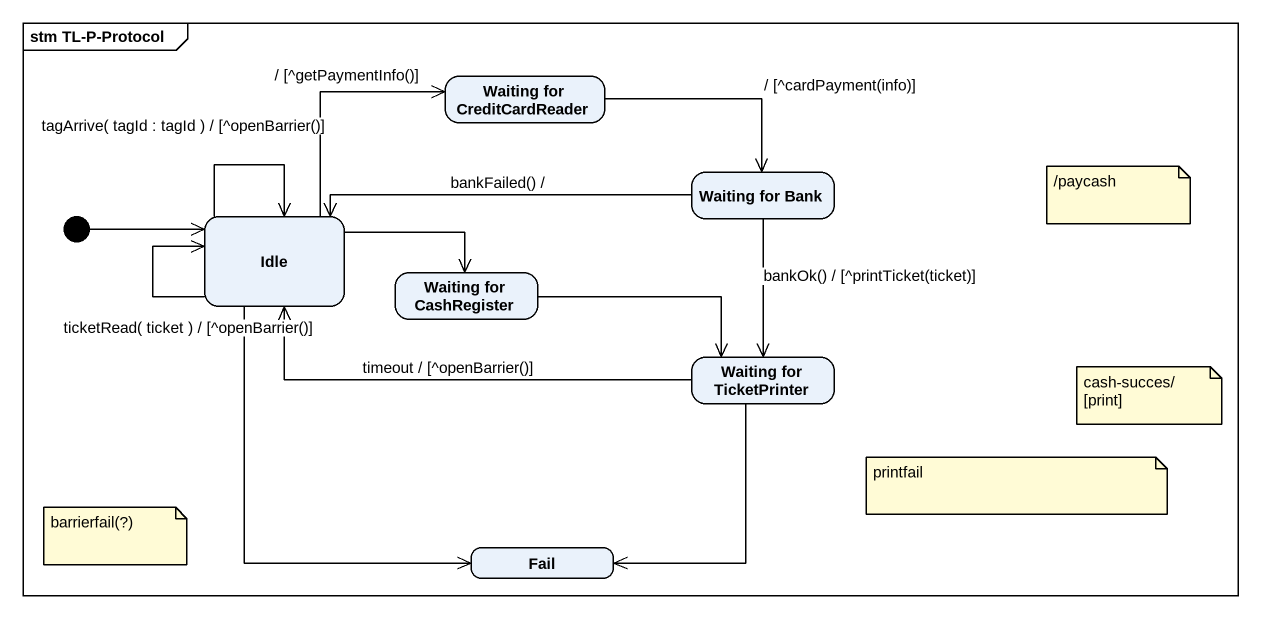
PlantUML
@startuml
mainframe stm TL-P-Protocol
hide empty description
state "Waiting for CreditCardReader" as Waiting_for_CreditCardReader
state "Waiting for Bank" as Waiting_for_Bank
state Idle
state "Waiting for CashRegister" as Waiting_for_CashRegister
state "Waiting for TicketPrinter" as Waiting_for_TicketPrinter
state Fail
[*] -right-> Idle
Waiting_for_CreditCardReader -right-> Waiting_for_Bank : / [^cardPayment(info)]
Waiting_for_Bank -left-> Idle : bankFailed() /
Waiting_for_Bank --> Waiting_for_TicketPrinter : bankOk() / [^printTicket(ticket)]
Idle -up-> Waiting_for_CreditCardReader : / [^getPaymentInfo()]
Idle --> Idle : tagArrive( tagId : tagId ) / [^openBarrier()]
Idle --> Idle : ticketRead( ticket ) / [^openBarrier()]
Idle -right-> Waiting_for_CashRegister
Idle --> Fail
Waiting_for_CashRegister -right-> Waiting_for_TicketPrinter
Waiting_for_TicketPrinter -left-> Idle : timeout / [^openBarrier()]
Waiting_for_TicketPrinter --> Fail
note as N1
  /paycash
end note
note as N2
  cash-succes/[print]
end note
note as N3
  printfail
end note
note as N4
  barrierfail(?)
end note
@enduml
